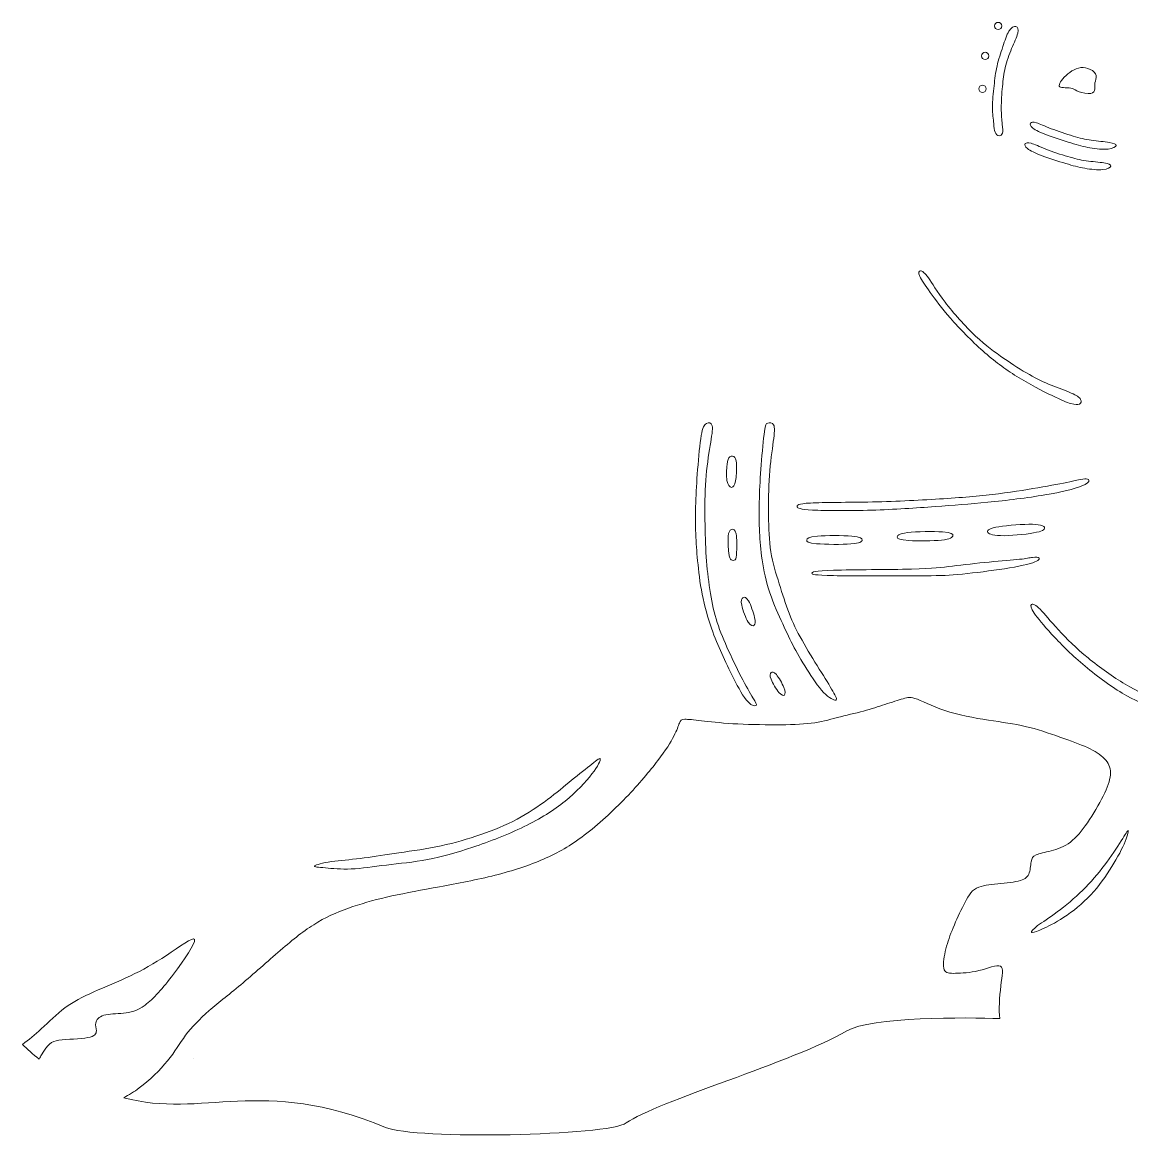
# Model space of a CAD drawing. Header units: millimetres. Extents: x -6423 to -1759, y 6 to 2012.
# Drawn here: x -5988.6 to -5859.9, y 494.1 to 623.7 of the extents above; entities that cross this region are included whole.
import ezdxf

# ---------------------------------------------------------------- set-up
doc = ezdxf.new("R2010")
doc.units = ezdxf.units.MM
doc.header["$MEASUREMENT"] = 0
doc.layers.add('layer 1', color=7, linetype='Continuous')

msp = doc.modelspace()

# ---------------------------------------------------------------- linework, layer by layer
at = {"layer": 'layer 1', "color": 177, "lineweight": 9}
for points, knots in [([(-5875.3989, 623.7052), (-5875.1663, 623.7052), (-5874.9778, 623.5167), (-5874.9778, 623.2841), (-5874.9778, 623.2841), (-5874.9778, 623.0516), (-5875.1663, 622.8625), (-5875.3989, 622.8625), (-5875.3989, 622.8625), (-5875.6315, 622.8625), (-5875.8205, 623.0516), (-5875.8205, 623.2841), (-5875.8205, 623.2841), (-5875.8205, 623.5167), (-5875.6315, 623.7052), (-5875.3989, 623.7052)], [0, 0, 0, 0, 0.2, 0.2, 0.2, 0.2, 0.4, 0.4, 0.4, 0.4, 0.6, 0.6, 0.6, 0.6, 1, 1, 1, 1]), ([(-5873.3404, 623.2351), (-5873.1276, 623.1852), (-5873.028, 622.8952), (-5873.1324, 622.4375), (-5873.1324, 622.4375), (-5873.2363, 621.9803), (-5873.5445, 621.3548), (-5873.8345, 620.6572), (-5873.8345, 620.6572), (-5874.1243, 619.9595), (-5874.3961, 619.1893), (-5874.5731, 618.4597), (-5874.5731, 618.4597), (-5874.7495, 617.7304), (-5874.8312, 617.0417), (-5874.9037, 616.2443), (-5874.9037, 616.2443), (-5874.976, 615.447), (-5875.0395, 614.5407), (-5875.0395, 613.7706), (-5875.0395, 613.7706), (-5875.0395, 613.0004), (-5874.976, 612.3662), (-5874.9261, 611.8858), (-5874.9261, 611.8858), (-5874.8766, 611.4057), (-5874.8404, 611.0795), (-5874.8992, 610.862), (-5874.8992, 610.862), (-5874.958, 610.6445), (-5875.1118, 610.5358), (-5875.2887, 610.554), (-5875.2887, 610.554), (-5875.4653, 610.5722), (-5875.6644, 610.7172), (-5875.7646, 610.9524), (-5875.7646, 610.9524), (-5875.864, 611.1882), (-5875.864, 611.5143), (-5875.9141, 611.9855), (-5875.9141, 611.9855), (-5875.9637, 612.4567), (-5876.0633, 613.0729), (-5876.0633, 613.8386), (-5876.0633, 613.8386), (-5876.0633, 614.6043), (-5875.9637, 615.5192), (-5875.8732, 616.3395), (-5875.8732, 616.3395), (-5875.7825, 617.1595), (-5875.7011, 617.8846), (-5875.5289, 618.6364), (-5875.5289, 618.6364), (-5875.3567, 619.3884), (-5875.0938, 620.168), (-5874.8584, 620.8837), (-5874.8584, 620.8837), (-5874.6226, 621.5995), (-5874.4141, 622.2518), (-5874.147, 622.6732), (-5874.147, 622.6732), (-5873.8796, 623.0945), (-5873.5534, 623.2849), (-5873.3404, 623.2351)], [0, 0, 0, 0, 0.05882353, 0.05882353, 0.05882353, 0.05882353, 0.11764706, 0.11764706, 0.11764706, 0.11764706, 0.17647059, 0.17647059, 0.17647059, 0.17647059, 0.23529412, 0.23529412, 0.23529412, 0.23529412, 0.29411765, 0.29411765, 0.29411765, 0.29411765, 0.35294118, 0.35294118, 0.35294118, 0.35294118, 0.41176471, 0.41176471, 0.41176471, 0.41176471, 0.47058824, 0.47058824, 0.47058824, 0.47058824, 0.52941176, 0.52941176, 0.52941176, 0.52941176, 0.58823529, 0.58823529, 0.58823529, 0.58823529, 0.64705882, 0.64705882, 0.64705882, 0.64705882, 0.70588235, 0.70588235, 0.70588235, 0.70588235, 0.76470588, 0.76470588, 0.76470588, 0.76470588, 0.82352941, 0.82352941, 0.82352941, 0.82352941, 0.88235294, 0.88235294, 0.88235294, 0.88235294, 1, 1, 1, 1]), ([(-5876.9013, 620.2311), (-5876.6687, 620.2311), (-5876.4802, 620.0425), (-5876.4802, 619.81), (-5876.4802, 619.81), (-5876.4802, 619.5769), (-5876.6687, 619.3884), (-5876.9013, 619.3884), (-5876.9013, 619.3884), (-5877.1344, 619.3884), (-5877.3229, 619.5769), (-5877.3229, 619.81), (-5877.3229, 619.81), (-5877.3229, 620.0425), (-5877.1344, 620.2311), (-5876.9013, 620.2311)], [0, 0, 0, 0, 0.2, 0.2, 0.2, 0.2, 0.4, 0.4, 0.4, 0.4, 0.6, 0.6, 0.6, 0.6, 1, 1, 1, 1]), ([(-5868.2389, 616.6338), (-5868.1395, 616.8289), (-5867.967, 617.0823), (-5867.7226, 617.3407), (-5867.7226, 617.3407), (-5867.4779, 617.5991), (-5867.1604, 617.862), (-5866.839, 618.0658), (-5866.839, 618.0658), (-5866.5176, 618.2696), (-5866.1915, 618.4146), (-5865.8244, 618.4507), (-5865.8244, 618.4507), (-5865.4574, 618.4869), (-5865.0495, 618.4146), (-5864.7099, 618.2469), (-5864.7099, 618.2469), (-5864.37, 618.0792), (-5864.0979, 617.8161), (-5864.0349, 617.5353), (-5864.0349, 617.5353), (-5863.9713, 617.2547), (-5864.1163, 616.9557), (-5864.1659, 616.6928), (-5864.1659, 616.6928), (-5864.216, 616.43), (-5864.1707, 616.2035), (-5864.1933, 615.9722), (-5864.1933, 615.9722), (-5864.216, 615.7415), (-5864.3065, 615.5058), (-5864.6598, 615.447), (-5864.6598, 615.447), (-5865.0134, 615.3882), (-5865.6296, 615.5058), (-5866.0103, 615.6463), (-5866.0103, 615.6463), (-5866.3905, 615.7869), (-5866.5355, 615.9501), (-5866.7713, 616.0316), (-5866.7713, 616.0316), (-5867.0067, 616.113), (-5867.3329, 616.113), (-5867.6182, 616.122), (-5867.6182, 616.122), (-5867.904, 616.1312), (-5868.1487, 616.1491), (-5868.2571, 616.2261), (-5868.2571, 616.2261), (-5868.366, 616.3031), (-5868.3385, 616.4389), (-5868.2389, 616.6338)], [0, 0, 0, 0, 0.07142857, 0.07142857, 0.07142857, 0.07142857, 0.14285714, 0.14285714, 0.14285714, 0.14285714, 0.21428571, 0.21428571, 0.21428571, 0.21428571, 0.28571429, 0.28571429, 0.28571429, 0.28571429, 0.35714286, 0.35714286, 0.35714286, 0.35714286, 0.42857143, 0.42857143, 0.42857143, 0.42857143, 0.5, 0.5, 0.5, 0.5, 0.57142857, 0.57142857, 0.57142857, 0.57142857, 0.64285714, 0.64285714, 0.64285714, 0.64285714, 0.71428571, 0.71428571, 0.71428571, 0.71428571, 0.78571429, 0.78571429, 0.78571429, 0.78571429, 0.85714286, 0.85714286, 0.85714286, 0.85714286, 1, 1, 1, 1]), ([(-5877.2206, 616.4157), (-5876.9875, 616.4157), (-5876.799, 616.2269), (-5876.799, 615.9944), (-5876.799, 615.9944), (-5876.799, 615.7618), (-5876.9875, 615.5733), (-5877.2206, 615.5733), (-5877.2206, 615.5733), (-5877.4532, 615.5733), (-5877.6417, 615.7618), (-5877.6417, 615.9944), (-5877.6417, 615.9944), (-5877.6417, 616.2269), (-5877.4532, 616.4157), (-5877.2206, 616.4157)], [0, 0, 0, 0, 0.2, 0.2, 0.2, 0.2, 0.4, 0.4, 0.4, 0.4, 0.6, 0.6, 0.6, 0.6, 1, 1, 1, 1]), ([(-5871.6392, 612.0082), (-5871.5509, 612.1305), (-5871.3381, 612.1714), (-5870.9528, 612.0556), (-5870.9528, 612.0556), (-5870.5679, 611.9401), (-5870.0105, 611.6683), (-5869.2427, 611.3693), (-5869.2427, 611.3693), (-5868.4749, 611.0703), (-5867.4958, 610.7441), (-5866.7032, 610.5087), (-5866.7032, 610.5087), (-5865.9101, 610.2729), (-5865.3034, 610.1279), (-5864.5896, 610.0261), (-5864.5896, 610.0261), (-5863.8761, 609.9241), (-5863.0561, 609.8653), (-5862.5101, 609.7743), (-5862.5101, 609.7743), (-5861.9643, 609.6842), (-5861.6921, 609.5618), (-5861.7217, 609.4055), (-5861.7217, 609.4055), (-5861.7512, 609.2491), (-5862.0819, 609.0587), (-5862.6506, 609.002), (-5862.6506, 609.002), (-5863.2191, 608.9456), (-5864.0254, 609.0226), (-5864.7457, 609.1494), (-5864.7457, 609.1494), (-5865.4664, 609.2763), (-5866.1005, 609.4529), (-5866.9479, 609.7089), (-5866.9479, 609.7089), (-5867.7951, 609.9647), (-5868.8551, 610.3001), (-5869.6751, 610.6083), (-5869.6751, 610.6083), (-5870.4951, 610.9163), (-5871.0752, 611.1971), (-5871.3832, 611.4397), (-5871.3832, 611.4397), (-5871.6911, 611.682), (-5871.7273, 611.8858), (-5871.6392, 612.0082)], [0, 0, 0, 0, 0.07692308, 0.07692308, 0.07692308, 0.07692308, 0.15384615, 0.15384615, 0.15384615, 0.15384615, 0.23076923, 0.23076923, 0.23076923, 0.23076923, 0.30769231, 0.30769231, 0.30769231, 0.30769231, 0.38461538, 0.38461538, 0.38461538, 0.38461538, 0.46153846, 0.46153846, 0.46153846, 0.46153846, 0.53846154, 0.53846154, 0.53846154, 0.53846154, 0.61538462, 0.61538462, 0.61538462, 0.61538462, 0.69230769, 0.69230769, 0.69230769, 0.69230769, 0.76923077, 0.76923077, 0.76923077, 0.76923077, 0.84615385, 0.84615385, 0.84615385, 0.84615385, 1, 1, 1, 1]), ([(-5872.2506, 609.6298), (-5872.1623, 609.7522), (-5871.9493, 609.7928), (-5871.5643, 609.677), (-5871.5643, 609.677), (-5871.1793, 609.5618), (-5870.6219, 609.29), (-5869.8541, 608.9907), (-5869.8541, 608.9907), (-5869.0863, 608.6917), (-5868.1076, 608.3655), (-5867.3147, 608.1298), (-5867.3147, 608.1298), (-5866.5218, 607.8946), (-5865.9146, 607.7496), (-5865.2011, 607.6473), (-5865.2011, 607.6473), (-5864.4876, 607.5458), (-5863.6676, 607.4867), (-5863.1218, 607.396), (-5863.1218, 607.396), (-5862.5757, 607.3053), (-5862.3039, 607.183), (-5862.3331, 607.0266), (-5862.3331, 607.0266), (-5862.3629, 606.8708), (-5862.6933, 606.6804), (-5863.2621, 606.6237), (-5863.2621, 606.6237), (-5863.8308, 606.5668), (-5864.6368, 606.644), (-5865.3575, 606.7711), (-5865.3575, 606.7711), (-5866.0775, 606.8977), (-5866.7122, 607.0746), (-5867.5594, 607.3304), (-5867.5594, 607.3304), (-5868.4063, 607.5864), (-5869.4665, 607.9215), (-5870.2865, 608.2295), (-5870.2865, 608.2295), (-5871.1066, 608.538), (-5871.6866, 608.8188), (-5871.9946, 609.0611), (-5871.9946, 609.0611), (-5872.3029, 609.3034), (-5872.3392, 609.5075), (-5872.2506, 609.6298)], [0, 0, 0, 0, 0.07692308, 0.07692308, 0.07692308, 0.07692308, 0.15384615, 0.15384615, 0.15384615, 0.15384615, 0.23076923, 0.23076923, 0.23076923, 0.23076923, 0.30769231, 0.30769231, 0.30769231, 0.30769231, 0.38461538, 0.38461538, 0.38461538, 0.38461538, 0.46153846, 0.46153846, 0.46153846, 0.46153846, 0.53846154, 0.53846154, 0.53846154, 0.53846154, 0.61538462, 0.61538462, 0.61538462, 0.61538462, 0.69230769, 0.69230769, 0.69230769, 0.69230769, 0.76923077, 0.76923077, 0.76923077, 0.76923077, 0.84615385, 0.84615385, 0.84615385, 0.84615385, 1, 1, 1, 1]), ([(-5884.422, 594.8903), (-5884.2317, 594.8903), (-5883.9234, 594.6551), (-5883.4979, 594.0568), (-5883.4979, 594.0568), (-5883.072, 593.4588), (-5882.5286, 592.4985), (-5881.5678, 591.2482), (-5881.5678, 591.2482), (-5880.6072, 589.9976), (-5879.2303, 588.4572), (-5878.0248, 587.3152), (-5878.0248, 587.3152), (-5876.8198, 586.1738), (-5875.7868, 585.4308), (-5874.7537, 584.7241), (-5874.7537, 584.7241), (-5873.7209, 584.0172), (-5872.6878, 583.3464), (-5871.7818, 582.8304), (-5871.7818, 582.8304), (-5870.8756, 582.3139), (-5870.0967, 581.9516), (-5869.2627, 581.6162), (-5869.2627, 581.6162), (-5868.429, 581.2808), (-5867.5412, 580.9726), (-5866.9253, 580.7008), (-5866.9253, 580.7008), (-5866.309, 580.4289), (-5865.9644, 580.1935), (-5865.8286, 579.967), (-5865.8286, 579.967), (-5865.6926, 579.7405), (-5865.7654, 579.5227), (-5865.9644, 579.4233), (-5865.9644, 579.4233), (-5866.1638, 579.3236), (-5866.4899, 579.3415), (-5866.9614, 579.4773), (-5866.9614, 579.4773), (-5867.4326, 579.6136), (-5868.0485, 579.867), (-5869.1451, 580.402), (-5869.1451, 580.402), (-5870.2412, 580.9365), (-5871.8182, 581.752), (-5873.2228, 582.6219), (-5873.2228, 582.6219), (-5874.6269, 583.4915), (-5875.8593, 584.4156), (-5877.1734, 585.5845), (-5877.1734, 585.5845), (-5878.487, 586.7536), (-5879.8824, 588.1672), (-5880.9336, 589.3722), (-5880.9336, 589.3722), (-5881.9846, 590.5774), (-5882.6915, 591.5743), (-5883.2714, 592.3804), (-5883.2714, 592.3804), (-5883.8512, 593.187), (-5884.3042, 593.8032), (-5884.4945, 594.2293), (-5884.4945, 594.2293), (-5884.6846, 594.6551), (-5884.6124, 594.8903), (-5884.422, 594.8903)], [0, 0, 0, 0, 0.05555556, 0.05555556, 0.05555556, 0.05555556, 0.11111111, 0.11111111, 0.11111111, 0.11111111, 0.16666667, 0.16666667, 0.16666667, 0.16666667, 0.22222222, 0.22222222, 0.22222222, 0.22222222, 0.27777778, 0.27777778, 0.27777778, 0.27777778, 0.33333333, 0.33333333, 0.33333333, 0.33333333, 0.38888889, 0.38888889, 0.38888889, 0.38888889, 0.44444444, 0.44444444, 0.44444444, 0.44444444, 0.5, 0.5, 0.5, 0.5, 0.55555556, 0.55555556, 0.55555556, 0.55555556, 0.61111111, 0.61111111, 0.61111111, 0.61111111, 0.66666667, 0.66666667, 0.66666667, 0.66666667, 0.72222222, 0.72222222, 0.72222222, 0.72222222, 0.77777778, 0.77777778, 0.77777778, 0.77777778, 0.83333333, 0.83333333, 0.83333333, 0.83333333, 0.88888889, 0.88888889, 0.88888889, 0.88888889, 1, 1, 1, 1]), ([(-5909.8567, 575.7722), (-5909.6935, 576.7143), (-5909.5123, 577.0043), (-5909.2587, 577.1494), (-5909.2587, 577.1494), (-5909.0047, 577.2944), (-5908.6786, 577.2944), (-5908.5881, 576.896), (-5908.5881, 576.896), (-5908.4974, 576.497), (-5908.6425, 575.6997), (-5908.8236, 574.5941), (-5908.8236, 574.5941), (-5909.0047, 573.4888), (-5909.2223, 572.0752), (-5909.3312, 570.571), (-5909.3312, 570.571), (-5909.4398, 569.067), (-5909.4398, 567.4723), (-5909.4216, 565.9681), (-5909.4216, 565.9681), (-5909.4034, 564.4638), (-5909.3673, 563.0505), (-5909.2766, 561.7095), (-5909.2766, 561.7095), (-5909.1861, 560.3682), (-5909.0411, 559.0999), (-5908.86, 557.9036), (-5908.86, 557.9036), (-5908.6786, 556.7076), (-5908.4613, 555.5838), (-5908.1351, 554.4965), (-5908.1351, 554.4965), (-5907.809, 553.4093), (-5907.3739, 552.3581), (-5906.8664, 551.2166), (-5906.8664, 551.2166), (-5906.359, 550.0747), (-5905.779, 548.8425), (-5905.2355, 547.7913), (-5905.2355, 547.7913), (-5904.6918, 546.7403), (-5904.1845, 545.8707), (-5903.8584, 545.3267), (-5903.8584, 545.3267), (-5903.5317, 544.783), (-5903.3872, 544.5658), (-5903.4956, 544.4569), (-5903.4956, 544.4569), (-5903.6045, 544.348), (-5903.9667, 544.348), (-5904.4561, 544.8919), (-5904.4561, 544.8919), (-5904.9455, 545.4354), (-5905.5617, 546.523), (-5906.0872, 547.5561), (-5906.0872, 547.5561), (-5906.613, 548.5886), (-5907.0478, 549.5674), (-5907.4644, 550.4915), (-5907.4644, 550.4915), (-5907.8812, 551.416), (-5908.2802, 552.2858), (-5908.6786, 553.4273), (-5908.6786, 553.4273), (-5909.0775, 554.5692), (-5909.4759, 555.9828), (-5909.748, 557.3599), (-5909.748, 557.3599), (-5910.0196, 558.7371), (-5910.1646, 560.0784), (-5910.2735, 561.2198), (-5910.2735, 561.2198), (-5910.3819, 562.3618), (-5910.4547, 563.3039), (-5910.4908, 564.3916), (-5910.4908, 564.3916), (-5910.5269, 565.4789), (-5910.5269, 566.7111), (-5910.4908, 567.943), (-5910.4908, 567.943), (-5910.4547, 569.1756), (-5910.3819, 570.408), (-5910.2735, 571.8213), (-5910.2735, 571.8213), (-5910.1646, 573.2351), (-5910.0196, 574.8298), (-5909.8567, 575.7722)], [0, 0, 0, 0, 0.04347826, 0.04347826, 0.04347826, 0.04347826, 0.08695652, 0.08695652, 0.08695652, 0.08695652, 0.13043478, 0.13043478, 0.13043478, 0.13043478, 0.17391304, 0.17391304, 0.17391304, 0.17391304, 0.2173913, 0.2173913, 0.2173913, 0.2173913, 0.26086957, 0.26086957, 0.26086957, 0.26086957, 0.30434783, 0.30434783, 0.30434783, 0.30434783, 0.34782609, 0.34782609, 0.34782609, 0.34782609, 0.39130435, 0.39130435, 0.39130435, 0.39130435, 0.43478261, 0.43478261, 0.43478261, 0.43478261, 0.47826087, 0.47826087, 0.47826087, 0.47826087, 0.52173913, 0.52173913, 0.52173913, 0.52173913, 0.56521739, 0.56521739, 0.56521739, 0.56521739, 0.60869565, 0.60869565, 0.60869565, 0.60869565, 0.65217391, 0.65217391, 0.65217391, 0.65217391, 0.69565217, 0.69565217, 0.69565217, 0.69565217, 0.73913043, 0.73913043, 0.73913043, 0.73913043, 0.7826087, 0.7826087, 0.7826087, 0.7826087, 0.82608696, 0.82608696, 0.82608696, 0.82608696, 0.86956522, 0.86956522, 0.86956522, 0.86956522, 0.91304348, 0.91304348, 0.91304348, 0.91304348, 1, 1, 1, 1]), ([(-5902.5303, 576.2273), (-5902.4222, 577.0681), (-5902.351, 577.1546), (-5902.1456, 577.2163), (-5902.1456, 577.2163), (-5901.9404, 577.2778), (-5901.6008, 577.3142), (-5901.4555, 577.017), (-5901.4555, 577.017), (-5901.3097, 576.7204), (-5901.358, 576.0897), (-5901.4906, 575.0674), (-5901.4906, 575.0674), (-5901.6235, 574.0451), (-5901.8408, 572.6319), (-5901.9497, 571.1276), (-5901.9497, 571.1276), (-5902.058, 569.6234), (-5902.058, 568.0289), (-5902.0404, 566.5247), (-5902.0404, 566.5247), (-5902.0219, 565.0204), (-5901.9858, 563.6071), (-5901.7751, 562.2911), (-5901.7751, 562.2911), (-5901.5647, 560.9752), (-5901.1803, 559.7565), (-5900.8066, 558.5673), (-5900.8066, 558.5673), (-5900.433, 557.3781), (-5900.0707, 556.2185), (-5899.6539, 555.1493), (-5899.6539, 555.1493), (-5899.237, 554.0801), (-5898.7658, 553.1011), (-5898.1586, 552.014), (-5898.1586, 552.014), (-5897.5516, 550.9266), (-5896.8086, 549.7306), (-5896.1562, 548.6793), (-5896.1562, 548.6793), (-5895.5037, 547.6283), (-5894.9418, 546.7221), (-5894.5795, 546.0972), (-5894.5795, 546.0972), (-5894.2172, 545.4717), (-5894.054, 545.1271), (-5894.2533, 545.0823), (-5894.2533, 545.0823), (-5894.4529, 545.037), (-5895.0143, 545.2906), (-5895.6487, 545.9522), (-5895.6487, 545.9522), (-5896.2831, 546.6134), (-5896.9897, 547.6829), (-5897.6151, 548.6793), (-5897.6151, 548.6793), (-5898.24, 549.6763), (-5898.7837, 550.6002), (-5899.2457, 551.4882), (-5899.2457, 551.4882), (-5899.7082, 552.3763), (-5900.0889, 553.2282), (-5900.572, 554.3037), (-5900.572, 554.3037), (-5901.0555, 555.3792), (-5901.6419, 556.6786), (-5902.0517, 557.9946), (-5902.0517, 557.9946), (-5902.4614, 559.3109), (-5902.6948, 560.6435), (-5902.8477, 561.7809), (-5902.8477, 561.7809), (-5903.0007, 562.9182), (-5903.0732, 563.8608), (-5903.1093, 564.9482), (-5903.1093, 564.9482), (-5903.1457, 566.0356), (-5903.1457, 567.2677), (-5903.1093, 568.5001), (-5903.1093, 568.5001), (-5903.0732, 569.7322), (-5903.0007, 570.9647), (-5902.892, 572.3779), (-5902.892, 572.3779), (-5902.7831, 573.7918), (-5902.6384, 575.3864), (-5902.5303, 576.2273)], [0, 0, 0, 0, 0.04347826, 0.04347826, 0.04347826, 0.04347826, 0.08695652, 0.08695652, 0.08695652, 0.08695652, 0.13043478, 0.13043478, 0.13043478, 0.13043478, 0.17391304, 0.17391304, 0.17391304, 0.17391304, 0.2173913, 0.2173913, 0.2173913, 0.2173913, 0.26086957, 0.26086957, 0.26086957, 0.26086957, 0.30434783, 0.30434783, 0.30434783, 0.30434783, 0.34782609, 0.34782609, 0.34782609, 0.34782609, 0.39130435, 0.39130435, 0.39130435, 0.39130435, 0.43478261, 0.43478261, 0.43478261, 0.43478261, 0.47826087, 0.47826087, 0.47826087, 0.47826087, 0.52173913, 0.52173913, 0.52173913, 0.52173913, 0.56521739, 0.56521739, 0.56521739, 0.56521739, 0.60869565, 0.60869565, 0.60869565, 0.60869565, 0.65217391, 0.65217391, 0.65217391, 0.65217391, 0.69565217, 0.69565217, 0.69565217, 0.69565217, 0.73913043, 0.73913043, 0.73913043, 0.73913043, 0.7826087, 0.7826087, 0.7826087, 0.7826087, 0.82608696, 0.82608696, 0.82608696, 0.82608696, 0.86956522, 0.86956522, 0.86956522, 0.86956522, 0.91304348, 0.91304348, 0.91304348, 0.91304348, 1, 1, 1, 1]), ([(-5906.8571, 572.4014), (-5906.7941, 572.9272), (-5906.7031, 573.1806), (-5906.5312, 573.2984), (-5906.5312, 573.2984), (-5906.359, 573.416), (-5906.1051, 573.3984), (-5905.9601, 573.2259), (-5905.9601, 573.2259), (-5905.8151, 573.0537), (-5905.779, 572.7276), (-5905.7655, 572.211), (-5905.7655, 572.211), (-5905.7518, 571.6945), (-5905.761, 570.9879), (-5905.8604, 570.5035), (-5905.8604, 570.5035), (-5905.9601, 570.0183), (-5906.1505, 569.7557), (-5906.3543, 569.7557), (-5906.3543, 569.7557), (-5906.5581, 569.7557), (-5906.7757, 570.0183), (-5906.8664, 570.5488), (-5906.8664, 570.5488), (-5906.9571, 571.0783), (-5906.9207, 571.8759), (-5906.8571, 572.4014)], [0, 0, 0, 0, 0.125, 0.125, 0.125, 0.125, 0.25, 0.25, 0.25, 0.25, 0.375, 0.375, 0.375, 0.375, 0.5, 0.5, 0.5, 0.5, 0.625, 0.625, 0.625, 0.625, 0.75, 0.75, 0.75, 0.75, 1, 1, 1, 1]), ([(-5898.7297, 567.5132), (-5898.793, 567.6761), (-5898.6661, 567.8573), (-5897.1803, 567.9387), (-5897.1803, 567.9387), (-5895.6943, 568.0205), (-5892.849, 568.0023), (-5889.9768, 568.0658), (-5889.9768, 568.0658), (-5887.1041, 568.1296), (-5884.2048, 568.2741), (-5881.7402, 568.4374), (-5881.7402, 568.4374), (-5879.2751, 568.6003), (-5877.2457, 568.7814), (-5875.352, 569.0172), (-5875.352, 569.0172), (-5873.458, 569.2529), (-5871.7004, 569.5429), (-5870.2233, 569.8058), (-5870.2233, 569.8058), (-5868.7462, 570.0684), (-5867.5502, 570.3042), (-5866.771, 570.4671), (-5866.771, 570.4671), (-5865.9919, 570.6303), (-5865.629, 570.7208), (-5865.3575, 570.7392), (-5865.3575, 570.7392), (-5865.0856, 570.7569), (-5864.9045, 570.7026), (-5864.8773, 570.5575), (-5864.8773, 570.5575), (-5864.8501, 570.4125), (-5864.9772, 570.1773), (-5865.7654, 569.8781), (-5865.7654, 569.8781), (-5866.5537, 569.5791), (-5868.0031, 569.2168), (-5869.9786, 568.8814), (-5869.9786, 568.8814), (-5871.954, 568.546), (-5874.4549, 568.238), (-5876.6023, 568.0205), (-5876.6023, 568.0205), (-5878.7499, 567.803), (-5880.5439, 567.6761), (-5882.7184, 567.5224), (-5882.7184, 567.5224), (-5884.8935, 567.3682), (-5887.4485, 567.187), (-5890.0852, 567.1053), (-5890.0852, 567.1053), (-5892.7222, 567.0238), (-5895.4404, 567.042), (-5896.9267, 567.1235), (-5896.9267, 567.1235), (-5898.4122, 567.2049), (-5898.6661, 567.35), (-5898.7297, 567.5132)], [0, 0, 0, 0, 0.0625, 0.0625, 0.0625, 0.0625, 0.125, 0.125, 0.125, 0.125, 0.1875, 0.1875, 0.1875, 0.1875, 0.25, 0.25, 0.25, 0.25, 0.3125, 0.3125, 0.3125, 0.3125, 0.375, 0.375, 0.375, 0.375, 0.4375, 0.4375, 0.4375, 0.4375, 0.5, 0.5, 0.5, 0.5, 0.5625, 0.5625, 0.5625, 0.5625, 0.625, 0.625, 0.625, 0.625, 0.6875, 0.6875, 0.6875, 0.6875, 0.75, 0.75, 0.75, 0.75, 0.8125, 0.8125, 0.8125, 0.8125, 0.875, 0.875, 0.875, 0.875, 1, 1, 1, 1]), ([(-5876.6202, 564.6043), (-5876.6656, 564.8126), (-5876.3758, 565.0122), (-5875.3248, 565.1847), (-5875.3248, 565.1847), (-5874.2738, 565.3566), (-5872.4616, 565.5016), (-5871.4011, 565.4747), (-5871.4011, 565.4747), (-5870.3411, 565.4473), (-5870.0332, 565.2477), (-5870.015, 565.0486), (-5870.015, 565.0486), (-5869.9968, 564.8493), (-5870.2686, 564.6497), (-5871.2835, 564.4688), (-5871.2835, 564.4688), (-5872.2984, 564.2874), (-5874.056, 564.1242), (-5875.1252, 564.1514), (-5875.1252, 564.1514), (-5876.1947, 564.1785), (-5876.5754, 564.3958), (-5876.6202, 564.6043)], [0, 0, 0, 0, 0.14285714, 0.14285714, 0.14285714, 0.14285714, 0.28571429, 0.28571429, 0.28571429, 0.28571429, 0.42857143, 0.42857143, 0.42857143, 0.42857143, 0.57142857, 0.57142857, 0.57142857, 0.57142857, 0.71428571, 0.71428571, 0.71428571, 0.71428571, 1, 1, 1, 1]), ([(-5906.3498, 564.872), (-5906.1597, 564.935), (-5905.924, 564.8627), (-5905.8151, 564.3462), (-5905.8151, 564.3462), (-5905.7067, 563.8297), (-5905.7249, 562.8691), (-5905.7518, 562.2801), (-5905.7518, 562.2801), (-5905.779, 561.6913), (-5905.8151, 561.4738), (-5905.933, 561.3651), (-5905.933, 561.3651), (-5906.0508, 561.2562), (-5906.2502, 561.2562), (-5906.3862, 561.3467), (-5906.3862, 561.3467), (-5906.522, 561.4374), (-5906.5945, 561.6185), (-5906.6578, 562.144), (-5906.6578, 562.144), (-5906.7213, 562.6698), (-5906.7757, 563.5396), (-5906.7306, 564.0744), (-5906.7306, 564.0744), (-5906.6852, 564.6088), (-5906.5402, 564.8082), (-5906.3498, 564.872)], [0, 0, 0, 0, 0.125, 0.125, 0.125, 0.125, 0.25, 0.25, 0.25, 0.25, 0.375, 0.375, 0.375, 0.375, 0.5, 0.5, 0.5, 0.5, 0.625, 0.625, 0.625, 0.625, 0.75, 0.75, 0.75, 0.75, 1, 1, 1, 1]), ([(-5897.6151, 563.6441), (-5897.5969, 563.8162), (-5897.4158, 563.9974), (-5896.3738, 564.0881), (-5896.3738, 564.0881), (-5895.3317, 564.1785), (-5893.4291, 564.1785), (-5892.3868, 564.0881), (-5892.3868, 564.0881), (-5891.3447, 563.9974), (-5891.1636, 563.8162), (-5891.1818, 563.6351), (-5891.1818, 563.6351), (-5891.1997, 563.4539), (-5891.4173, 563.2725), (-5892.4775, 563.1908), (-5892.4775, 563.1908), (-5893.5374, 563.1093), (-5895.4404, 563.1275), (-5896.4642, 563.2182), (-5896.4642, 563.2182), (-5897.4881, 563.3087), (-5897.6331, 563.4721), (-5897.6151, 563.6441)], [0, 0, 0, 0, 0.14285714, 0.14285714, 0.14285714, 0.14285714, 0.28571429, 0.28571429, 0.28571429, 0.28571429, 0.42857143, 0.42857143, 0.42857143, 0.42857143, 0.57142857, 0.57142857, 0.57142857, 0.57142857, 0.71428571, 0.71428571, 0.71428571, 0.71428571, 1, 1, 1, 1]), ([(-5887.1133, 563.9612), (-5887.1584, 564.1424), (-5886.9773, 564.3781), (-5885.9173, 564.5049), (-5885.9173, 564.5049), (-5884.8571, 564.6315), (-5882.9178, 564.6497), (-5881.8578, 564.5775), (-5881.8578, 564.5775), (-5880.7979, 564.5049), (-5880.6164, 564.3417), (-5880.6526, 564.1514), (-5880.6526, 564.1514), (-5880.689, 563.9612), (-5880.9423, 563.744), (-5881.9575, 563.6351), (-5881.9575, 563.6351), (-5882.9724, 563.5262), (-5884.7485, 563.5262), (-5885.7723, 563.5897), (-5885.7723, 563.5897), (-5886.7961, 563.6533), (-5887.068, 563.7801), (-5887.1133, 563.9612)], [0, 0, 0, 0, 0.14285714, 0.14285714, 0.14285714, 0.14285714, 0.28571429, 0.28571429, 0.28571429, 0.28571429, 0.42857143, 0.42857143, 0.42857143, 0.42857143, 0.57142857, 0.57142857, 0.57142857, 0.57142857, 0.71428571, 0.71428571, 0.71428571, 0.71428571, 1, 1, 1, 1]), ([(-5897.0169, 559.7934), (-5897.0169, 559.9199), (-5896.745, 560.065), (-5894.4977, 560.1375), (-5894.4977, 560.1375), (-5892.251, 560.2097), (-5888.0283, 560.2097), (-5885.4551, 560.2733), (-5885.4551, 560.2733), (-5882.8817, 560.3368), (-5881.9575, 560.4636), (-5880.7071, 560.6176), (-5880.7071, 560.6176), (-5879.4568, 560.7716), (-5877.8798, 560.953), (-5876.4483, 561.0891), (-5876.4483, 561.0891), (-5875.0166, 561.2249), (-5873.7301, 561.3156), (-5872.9146, 561.406), (-5872.9146, 561.406), (-5872.0988, 561.4964), (-5871.7547, 561.5871), (-5871.4103, 561.6325), (-5871.4103, 561.6325), (-5871.066, 561.6778), (-5870.7216, 561.6778), (-5870.6494, 561.551), (-5870.6494, 561.551), (-5870.5766, 561.4239), (-5870.7762, 561.1703), (-5871.6911, 560.9074), (-5871.6911, 560.9074), (-5872.6061, 560.6448), (-5874.2374, 560.3729), (-5875.9046, 560.1375), (-5875.9046, 560.1375), (-5877.5718, 559.9017), (-5879.2751, 559.7024), (-5880.6072, 559.603), (-5880.6072, 559.603), (-5881.9393, 559.5033), (-5882.8998, 559.5033), (-5885.4823, 559.4941), (-5885.4823, 559.4941), (-5888.0647, 559.4849), (-5892.2689, 559.4667), (-5894.507, 559.512), (-5894.507, 559.512), (-5896.745, 559.5577), (-5897.0169, 559.6663), (-5897.0169, 559.7934)], [0, 0, 0, 0, 0.07142857, 0.07142857, 0.07142857, 0.07142857, 0.14285714, 0.14285714, 0.14285714, 0.14285714, 0.21428571, 0.21428571, 0.21428571, 0.21428571, 0.28571429, 0.28571429, 0.28571429, 0.28571429, 0.35714286, 0.35714286, 0.35714286, 0.35714286, 0.42857143, 0.42857143, 0.42857143, 0.42857143, 0.5, 0.5, 0.5, 0.5, 0.57142857, 0.57142857, 0.57142857, 0.57142857, 0.64285714, 0.64285714, 0.64285714, 0.64285714, 0.71428571, 0.71428571, 0.71428571, 0.71428571, 0.78571429, 0.78571429, 0.78571429, 0.78571429, 0.85714286, 0.85714286, 0.85714286, 0.85714286, 1, 1, 1, 1]), ([(-5905.018, 556.9523), (-5904.8548, 557.0472), (-5904.6191, 557.0248), (-5904.3565, 556.5718), (-5904.3565, 556.5718), (-5904.0936, 556.1183), (-5903.8038, 555.235), (-5903.6746, 554.6734), (-5903.6746, 554.6734), (-5903.5457, 554.1115), (-5903.5773, 553.8716), (-5903.7176, 553.7561), (-5903.7176, 553.7561), (-5903.8579, 553.6403), (-5904.1073, 553.6493), (-5904.3992, 554.1162), (-5904.3992, 554.1162), (-5904.6918, 554.5827), (-5905.0272, 555.5069), (-5905.1493, 556.0756), (-5905.1493, 556.0756), (-5905.2717, 556.6441), (-5905.181, 556.8571), (-5905.018, 556.9523)], [0, 0, 0, 0, 0.14285714, 0.14285714, 0.14285714, 0.14285714, 0.28571429, 0.28571429, 0.28571429, 0.28571429, 0.42857143, 0.42857143, 0.42857143, 0.42857143, 0.57142857, 0.57142857, 0.57142857, 0.57142857, 0.71428571, 0.71428571, 0.71428571, 0.71428571, 1, 1, 1, 1]), ([(-5871.5282, 556.1687), (-5871.3921, 556.2591), (-5871.0478, 556.1141), (-5870.5315, 555.6068), (-5870.5315, 555.6068), (-5870.015, 555.0992), (-5869.3263, 554.2296), (-5868.4021, 553.224), (-5868.4021, 553.224), (-5867.4779, 552.2181), (-5866.318, 551.0764), (-5864.968, 549.9616), (-5864.968, 549.9616), (-5863.6175, 548.8475), (-5862.0774, 547.7599), (-5860.6459, 546.9264), (-5860.6459, 546.9264), (-5859.2139, 546.0927), (-5857.8913, 545.5126), (-5857.0755, 545.0325), (-5857.0755, 545.0325), (-5856.2602, 544.5523), (-5855.952, 544.1718), (-5856.0335, 544.0176), (-5856.0335, 544.0176), (-5856.1152, 543.8633), (-5856.5864, 543.9361), (-5857.447, 544.2262), (-5857.447, 544.2262), (-5858.3076, 544.5159), (-5859.5585, 545.0232), (-5861.0174, 545.8934), (-5861.0174, 545.8934), (-5862.476, 546.763), (-5864.1432, 547.9956), (-5865.5839, 549.2278), (-5865.5839, 549.2278), (-5867.0249, 550.4602), (-5868.2389, 551.6923), (-5869.1905, 552.7254), (-5869.1905, 552.7254), (-5870.1415, 553.7584), (-5870.8305, 554.5919), (-5871.2107, 555.172), (-5871.2107, 555.172), (-5871.5915, 555.7518), (-5871.6642, 556.078), (-5871.5282, 556.1687)], [0, 0, 0, 0, 0.07692308, 0.07692308, 0.07692308, 0.07692308, 0.15384615, 0.15384615, 0.15384615, 0.15384615, 0.23076923, 0.23076923, 0.23076923, 0.23076923, 0.30769231, 0.30769231, 0.30769231, 0.30769231, 0.38461538, 0.38461538, 0.38461538, 0.38461538, 0.46153846, 0.46153846, 0.46153846, 0.46153846, 0.53846154, 0.53846154, 0.53846154, 0.53846154, 0.61538462, 0.61538462, 0.61538462, 0.61538462, 0.69230769, 0.69230769, 0.69230769, 0.69230769, 0.76923077, 0.76923077, 0.76923077, 0.76923077, 0.84615385, 0.84615385, 0.84615385, 0.84615385, 1, 1, 1, 1]), ([(-5901.7561, 548.2625), (-5901.6288, 548.3714), (-5901.4294, 548.3714), (-5901.1397, 548.036), (-5901.1397, 548.036), (-5900.8499, 547.7011), (-5900.4691, 547.0303), (-5900.2788, 546.5502), (-5900.2788, 546.5502), (-5900.0889, 546.0698), (-5900.0889, 545.78), (-5900.1973, 545.6621), (-5900.1973, 545.6621), (-5900.3062, 545.5445), (-5900.5235, 545.5983), (-5900.8406, 545.9704), (-5900.8406, 545.9704), (-5901.1576, 546.3419), (-5901.575, 547.0303), (-5901.7561, 547.4833), (-5901.7561, 547.4833), (-5901.9373, 547.9363), (-5901.8827, 548.1541), (-5901.7561, 548.2625)], [0, 0, 0, 0, 0.14285714, 0.14285714, 0.14285714, 0.14285714, 0.28571429, 0.28571429, 0.28571429, 0.28571429, 0.42857143, 0.42857143, 0.42857143, 0.42857143, 0.57142857, 0.57142857, 0.57142857, 0.57142857, 0.71428571, 0.71428571, 0.71428571, 0.71428571, 1, 1, 1, 1]), ([(-5875.2217, 508.121), (-5878.9416, 508.2678), (-5890.2094, 508.3364), (-5892.9742, 506.7016), (-5892.9742, 506.7016), (-5899.0477, 503.1104), (-5915.1349, 498.4808), (-5918.5542, 496.0152), (-5918.5542, 496.0152), (-5920.6556, 494.5002), (-5943.1163, 494.0762), (-5946.4784, 495.4863), (-5946.4784, 495.4863), (-5960.9081, 501.5376), (-5967.737, 496.4371), (-5976.8711, 498.9475), (-5976.8711, 498.9475), (-5976.2618, 499.266), (-5975.6748, 499.6326), (-5975.0789, 500.0747), (-5975.0789, 500.0747), (-5973.8829, 500.9625), (-5972.65, 502.1591), (-5971.7804, 503.2277), (-5971.7804, 503.2277), (-5970.9105, 504.2974), (-5970.4032, 505.2395), (-5969.6963, 506.1819), (-5969.6963, 506.1819), (-5968.9894, 507.1243), (-5968.0832, 508.0664), (-5966.9599, 509.0454), (-5966.9599, 509.0454), (-5965.8362, 510.0236), (-5964.4954, 511.0388), (-5963.0093, 512.2891), (-5963.0093, 512.2891), (-5961.523, 513.5394), (-5959.8925, 515.0255), (-5958.4243, 516.2758), (-5958.4243, 516.2758), (-5956.9562, 517.5262), (-5955.6513, 518.5413), (-5954.3287, 519.3204), (-5954.3287, 519.3204), (-5953.0056, 520.0996), (-5951.6646, 520.6433), (-5950.2692, 521.1145), (-5950.2692, 521.1145), (-5948.8739, 521.5857), (-5947.4242, 521.9846), (-5945.7752, 522.3469), (-5945.7752, 522.3469), (-5944.1259, 522.7092), (-5942.2776, 523.0356), (-5940.2114, 523.4161), (-5940.2114, 523.4161), (-5938.1458, 523.7968), (-5935.8624, 524.2319), (-5933.7781, 524.7571), (-5933.7781, 524.7571), (-5931.694, 525.2826), (-5929.8096, 525.8985), (-5928.1421, 526.6236), (-5928.1421, 526.6236), (-5926.4749, 527.3485), (-5925.0249, 528.182), (-5923.4305, 529.3962), (-5923.4305, 529.3962), (-5921.8356, 530.6109), (-5920.0959, 532.2053), (-5918.5916, 533.7639), (-5918.5916, 533.7639), (-5917.0876, 535.3222), (-5915.8191, 536.8444), (-5914.8949, 538.0586), (-5914.8949, 538.0586), (-5913.9707, 539.2728), (-5913.3907, 540.179), (-5913.0281, 540.886), (-5913.0281, 540.886), (-5912.6658, 541.5923), (-5912.5208, 542.1002), (-5912.3937, 542.4081), (-5912.3937, 542.4081), (-5912.2669, 542.7161), (-5912.1585, 542.825), (-5911.7778, 542.8432), (-5911.7778, 542.8432), (-5911.3973, 542.8611), (-5910.7447, 542.7889), (-5909.8205, 542.68), (-5909.8205, 542.68), (-5908.8961, 542.5713), (-5907.7001, 542.4263), (-5906.1779, 542.3359), (-5906.1779, 542.3359), (-5904.6555, 542.2452), (-5902.8071, 542.2088), (-5901.1945, 542.2088), (-5901.1945, 542.2088), (-5899.5816, 542.2088), (-5898.2042, 542.2452), (-5897.0804, 542.3899), (-5897.0804, 542.3899), (-5895.9569, 542.535), (-5895.0871, 542.7889), (-5894.0906, 543.0423), (-5894.0906, 543.0423), (-5893.0937, 543.2962), (-5891.9702, 543.5501), (-5891.0278, 543.8035), (-5891.0278, 543.8035), (-5890.0857, 544.0574), (-5889.3245, 544.3111), (-5888.5448, 544.5647), (-5888.5448, 544.5647), (-5887.7657, 544.8184), (-5886.9683, 545.072), (-5886.4246, 545.2355), (-5886.4246, 545.2355), (-5885.8807, 545.3984), (-5885.5912, 545.4707), (-5884.7759, 545.1627), (-5884.7759, 545.1627), (-5883.9601, 544.8548), (-5882.619, 544.1658), (-5881.0064, 543.6769), (-5881.0064, 543.6769), (-5879.3933, 543.1873), (-5877.5088, 542.8972), (-5875.9318, 542.6621), (-5875.9318, 542.6621), (-5874.3553, 542.4263), (-5873.087, 542.2452), (-5871.7457, 541.9008), (-5871.7457, 541.9008), (-5870.4047, 541.5562), (-5868.9914, 541.0489), (-5867.7772, 540.6141), (-5867.7772, 540.6141), (-5866.563, 540.179), (-5865.5478, 539.8168), (-5864.7326, 539.4178), (-5864.7326, 539.4178), (-5863.9167, 539.0194), (-5863.3008, 538.5844), (-5862.9021, 538.0952), (-5862.9021, 538.0952), (-5862.5035, 537.6056), (-5862.3223, 537.0622), (-5862.3764, 536.3914), (-5862.3764, 536.3914), (-5862.431, 535.7211), (-5862.721, 534.9238), (-5863.2104, 533.945), (-5863.2104, 533.945), (-5863.6995, 532.9666), (-5864.3879, 531.8067), (-5865.0405, 530.8461), (-5865.0405, 530.8461), (-5865.6928, 529.8858), (-5866.309, 529.1246), (-5867.016, 528.5991), (-5867.016, 528.5991), (-5867.7226, 528.0736), (-5868.5202, 527.7835), (-5869.245, 527.5845), (-5869.245, 527.5845), (-5869.9696, 527.3849), (-5870.6219, 527.2762), (-5871.0027, 527.1133), (-5871.0027, 527.1133), (-5871.3832, 526.9498), (-5871.4921, 526.7325), (-5871.5646, 526.3157), (-5871.5646, 526.3157), (-5871.6371, 525.8985), (-5871.6732, 525.2826), (-5871.8546, 524.866), (-5871.8546, 524.866), (-5872.0358, 524.4491), (-5872.3619, 524.2319), (-5873.0688, 524.0687), (-5873.0688, 524.0687), (-5873.7755, 523.9052), (-5874.8626, 523.7968), (-5875.8052, 523.7061), (-5875.8052, 523.7061), (-5876.7476, 523.6157), (-5877.5449, 523.5429), (-5878.1429, 523.1078), (-5878.1429, 523.1078), (-5878.7409, 522.673), (-5879.1394, 521.8757), (-5879.5562, 521.0061), (-5879.5562, 521.0061), (-5879.9733, 520.1357), (-5880.4079, 519.1939), (-5880.7525, 518.342), (-5880.7525, 518.342), (-5881.0966, 517.49), (-5881.3505, 516.7288), (-5881.5317, 515.9135), (-5881.5317, 515.9135), (-5881.7131, 515.0977), (-5881.8217, 514.2281), (-5881.6585, 513.7933), (-5881.6585, 513.7933), (-5881.4955, 513.3583), (-5881.0605, 513.3583), (-5880.3541, 513.3762), (-5880.3541, 513.3762), (-5879.6472, 513.3944), (-5878.6682, 513.4305), (-5877.6446, 513.6844), (-5877.6446, 513.6844), (-5876.6208, 513.9381), (-5875.5516, 514.4093), (-5875.131, 514.2102), (-5875.131, 514.2102), (-5874.7104, 514.0106), (-5874.9388, 513.141), (-5875.093, 511.9086), (-5875.093, 511.9086), (-5875.247, 510.6759), (-5875.3266, 509.0815), (-5875.2217, 508.121)], [0, 0, 0, 0, 0.01724138, 0.01724138, 0.01724138, 0.01724138, 0.03448276, 0.03448276, 0.03448276, 0.03448276, 0.05172414, 0.05172414, 0.05172414, 0.05172414, 0.06896552, 0.06896552, 0.06896552, 0.06896552, 0.0862069, 0.0862069, 0.0862069, 0.0862069, 0.10344828, 0.10344828, 0.10344828, 0.10344828, 0.12068966, 0.12068966, 0.12068966, 0.12068966, 0.13793103, 0.13793103, 0.13793103, 0.13793103, 0.15517241, 0.15517241, 0.15517241, 0.15517241, 0.17241379, 0.17241379, 0.17241379, 0.17241379, 0.18965517, 0.18965517, 0.18965517, 0.18965517, 0.20689655, 0.20689655, 0.20689655, 0.20689655, 0.22413793, 0.22413793, 0.22413793, 0.22413793, 0.24137931, 0.24137931, 0.24137931, 0.24137931, 0.25862069, 0.25862069, 0.25862069, 0.25862069, 0.27586207, 0.27586207, 0.27586207, 0.27586207, 0.29310345, 0.29310345, 0.29310345, 0.29310345, 0.31034483, 0.31034483, 0.31034483, 0.31034483, 0.32758621, 0.32758621, 0.32758621, 0.32758621, 0.34482759, 0.34482759, 0.34482759, 0.34482759, 0.36206897, 0.36206897, 0.36206897, 0.36206897, 0.37931034, 0.37931034, 0.37931034, 0.37931034, 0.39655172, 0.39655172, 0.39655172, 0.39655172, 0.4137931, 0.4137931, 0.4137931, 0.4137931, 0.43103448, 0.43103448, 0.43103448, 0.43103448, 0.44827586, 0.44827586, 0.44827586, 0.44827586, 0.46551724, 0.46551724, 0.46551724, 0.46551724, 0.48275862, 0.48275862, 0.48275862, 0.48275862, 0.5, 0.5, 0.5, 0.5, 0.51724138, 0.51724138, 0.51724138, 0.51724138, 0.53448276, 0.53448276, 0.53448276, 0.53448276, 0.55172414, 0.55172414, 0.55172414, 0.55172414, 0.56896552, 0.56896552, 0.56896552, 0.56896552, 0.5862069, 0.5862069, 0.5862069, 0.5862069, 0.60344828, 0.60344828, 0.60344828, 0.60344828, 0.62068966, 0.62068966, 0.62068966, 0.62068966, 0.63793103, 0.63793103, 0.63793103, 0.63793103, 0.65517241, 0.65517241, 0.65517241, 0.65517241, 0.67241379, 0.67241379, 0.67241379, 0.67241379, 0.68965517, 0.68965517, 0.68965517, 0.68965517, 0.70689655, 0.70689655, 0.70689655, 0.70689655, 0.72413793, 0.72413793, 0.72413793, 0.72413793, 0.74137931, 0.74137931, 0.74137931, 0.74137931, 0.75862069, 0.75862069, 0.75862069, 0.75862069, 0.77586207, 0.77586207, 0.77586207, 0.77586207, 0.79310345, 0.79310345, 0.79310345, 0.79310345, 0.81034483, 0.81034483, 0.81034483, 0.81034483, 0.82758621, 0.82758621, 0.82758621, 0.82758621, 0.84482759, 0.84482759, 0.84482759, 0.84482759, 0.86206897, 0.86206897, 0.86206897, 0.86206897, 0.87931034, 0.87931034, 0.87931034, 0.87931034, 0.89655172, 0.89655172, 0.89655172, 0.89655172, 0.9137931, 0.9137931, 0.9137931, 0.9137931, 0.93103448, 0.93103448, 0.93103448, 0.93103448, 0.94827586, 0.94827586, 0.94827586, 0.94827586, 0.96551724, 0.96551724, 0.96551724, 0.96551724, 1, 1, 1, 1]), ([(-5922.7959, 537.4616), (-5922.1253, 538.0056), (-5921.6544, 538.404), (-5921.5817, 538.2593), (-5921.5817, 538.2593), (-5921.5089, 538.1142), (-5921.835, 537.4255), (-5922.5419, 536.5013), (-5922.5419, 536.5013), (-5923.2489, 535.5772), (-5924.3362, 534.4173), (-5925.6591, 533.3481), (-5925.6591, 533.3481), (-5926.9822, 532.2789), (-5928.5408, 531.3004), (-5930.407, 530.3942), (-5930.407, 530.3942), (-5932.2736, 529.4882), (-5934.4486, 528.6542), (-5936.3692, 528.0019), (-5936.3692, 528.0019), (-5938.2903, 527.3495), (-5939.9575, 526.8781), (-5941.6068, 526.5704), (-5941.6068, 526.5704), (-5943.2561, 526.2624), (-5944.8866, 526.1174), (-5946.3909, 525.9363), (-5946.3909, 525.9363), (-5947.8951, 525.7548), (-5949.2723, 525.5373), (-5950.4686, 525.4833), (-5950.4686, 525.4833), (-5951.6646, 525.4287), (-5952.6794, 525.5373), (-5953.4768, 525.6098), (-5953.4768, 525.6098), (-5954.2744, 525.6823), (-5954.8542, 525.7185), (-5954.7271, 525.8456), (-5954.7271, 525.8456), (-5954.6003, 525.9724), (-5953.7668, 526.1896), (-5952.7699, 526.3347), (-5952.7699, 526.3347), (-5951.7735, 526.4797), (-5950.6136, 526.5519), (-5949.4173, 526.6969), (-5949.4173, 526.6969), (-5948.2213, 526.842), (-5946.9889, 527.0598), (-5945.5028, 527.277), (-5945.5028, 527.277), (-5944.0167, 527.4946), (-5942.2776, 527.7121), (-5940.6465, 528.0383), (-5940.6465, 528.0383), (-5939.0154, 528.3642), (-5937.493, 528.7992), (-5936.0069, 529.2886), (-5936.0069, 529.2886), (-5934.5208, 529.778), (-5933.0712, 530.3214), (-5931.7301, 530.9922), (-5931.7301, 530.9922), (-5930.3891, 531.6627), (-5929.1567, 532.4603), (-5928.0875, 533.2392), (-5928.0875, 533.2392), (-5927.0183, 534.0183), (-5926.1123, 534.7798), (-5925.2243, 535.5044), (-5925.2243, 535.5044), (-5924.3362, 536.2295), (-5923.4661, 536.9182), (-5922.7959, 537.4616)], [0, 0, 0, 0, 0.05, 0.05, 0.05, 0.05, 0.1, 0.1, 0.1, 0.1, 0.15, 0.15, 0.15, 0.15, 0.2, 0.2, 0.2, 0.2, 0.25, 0.25, 0.25, 0.25, 0.3, 0.3, 0.3, 0.3, 0.35, 0.35, 0.35, 0.35, 0.4, 0.4, 0.4, 0.4, 0.45, 0.45, 0.45, 0.45, 0.5, 0.5, 0.5, 0.5, 0.55, 0.55, 0.55, 0.55, 0.6, 0.6, 0.6, 0.6, 0.65, 0.65, 0.65, 0.65, 0.7, 0.7, 0.7, 0.7, 0.75, 0.75, 0.75, 0.75, 0.8, 0.8, 0.8, 0.8, 0.85, 0.85, 0.85, 0.85, 0.9, 0.9, 0.9, 0.9, 1, 1, 1, 1]), ([(-5871.5287, 518.126), (-5871.583, 518.2167), (-5871.3473, 518.5068), (-5870.8221, 518.9057), (-5870.8221, 518.9057), (-5870.2963, 519.3041), (-5869.4808, 519.8117), (-5868.5387, 520.5091), (-5868.5387, 520.5091), (-5867.596, 521.207), (-5866.5271, 522.0951), (-5865.5845, 523.0192), (-5865.5845, 523.0192), (-5864.6421, 523.9434), (-5863.8268, 524.904), (-5863.0656, 525.9096), (-5863.0656, 525.9096), (-5862.3044, 526.9153), (-5861.5975, 527.9665), (-5861.1173, 528.737), (-5861.1173, 528.737), (-5860.6372, 529.5072), (-5860.3835, 529.9965), (-5860.3292, 529.9238), (-5860.3292, 529.9238), (-5860.2746, 529.851), (-5860.4197, 529.2169), (-5860.7912, 528.3655), (-5860.7912, 528.3655), (-5861.1627, 527.5135), (-5861.7607, 526.4444), (-5862.4768, 525.3388), (-5862.4768, 525.3388), (-5863.1924, 524.2335), (-5864.0259, 523.0918), (-5865.0226, 522.0951), (-5865.0226, 522.0951), (-5866.0195, 521.0981), (-5867.1794, 520.2465), (-5868.1671, 519.6303), (-5868.1671, 519.6303), (-5869.1546, 519.0141), (-5869.9701, 518.6336), (-5870.55, 518.3892), (-5870.55, 518.3892), (-5871.13, 518.1445), (-5871.4741, 518.0356), (-5871.5287, 518.126)], [0, 0, 0, 0, 0.07692308, 0.07692308, 0.07692308, 0.07692308, 0.15384615, 0.15384615, 0.15384615, 0.15384615, 0.23076923, 0.23076923, 0.23076923, 0.23076923, 0.30769231, 0.30769231, 0.30769231, 0.30769231, 0.38461538, 0.38461538, 0.38461538, 0.38461538, 0.46153846, 0.46153846, 0.46153846, 0.46153846, 0.53846154, 0.53846154, 0.53846154, 0.53846154, 0.61538462, 0.61538462, 0.61538462, 0.61538462, 0.69230769, 0.69230769, 0.69230769, 0.69230769, 0.76923077, 0.76923077, 0.76923077, 0.76923077, 0.84615385, 0.84615385, 0.84615385, 0.84615385, 1, 1, 1, 1]), ([(-5986.6937, 503.4194), (-5987.4077, 503.9905), (-5988.103, 504.6117), (-5988.6383, 505.1346), (-5988.6383, 505.1346), (-5987.9074, 505.6509), (-5987.1678, 506.2576), (-5986.4411, 506.9249), (-5986.4411, 506.9249), (-5985.5536, 507.74), (-5984.6832, 508.6465), (-5983.7047, 509.3716), (-5983.7047, 509.3716), (-5982.7262, 510.0964), (-5981.6386, 510.6398), (-5980.3342, 511.2199), (-5980.3342, 511.2199), (-5979.029, 511.7997), (-5977.5068, 512.4159), (-5976.0936, 513.0864), (-5976.0936, 513.0864), (-5974.68, 513.757), (-5973.3751, 514.4821), (-5971.9075, 515.4605), (-5971.9075, 515.4605), (-5970.4394, 516.439), (-5968.8083, 517.6712), (-5968.6635, 517.2907), (-5968.6635, 517.2907), (-5968.5185, 516.91), (-5969.8593, 514.9171), (-5971.0917, 513.2855), (-5971.0917, 513.2855), (-5972.3238, 511.655), (-5973.4479, 510.3862), (-5974.39, 509.6795), (-5974.39, 509.6795), (-5975.3323, 508.9726), (-5976.0936, 508.8276), (-5976.9088, 508.7554), (-5976.9088, 508.7554), (-5977.7246, 508.6826), (-5978.5942, 508.6826), (-5979.174, 508.5014), (-5979.174, 508.5014), (-5979.7541, 508.3203), (-5980.0442, 507.958), (-5980.1167, 507.6316), (-5980.1167, 507.6316), (-5980.1892, 507.3054), (-5980.0442, 507.0154), (-5980.0442, 506.7074), (-5980.0442, 506.7074), (-5980.0442, 506.3992), (-5980.1892, 506.073), (-5981.0408, 505.9101), (-5981.0408, 505.9101), (-5981.8928, 505.7469), (-5983.4508, 505.7469), (-5984.3932, 505.6018), (-5984.3932, 505.6018), (-5985.3358, 505.4571), (-5985.662, 505.167), (-5986.405, 503.9167), (-5986.405, 503.9167), (-5986.4957, 503.764), (-5986.5925, 503.5971), (-5986.6937, 503.4194)], [0, 0, 0, 0, 0.05555556, 0.05555556, 0.05555556, 0.05555556, 0.11111111, 0.11111111, 0.11111111, 0.11111111, 0.16666667, 0.16666667, 0.16666667, 0.16666667, 0.22222222, 0.22222222, 0.22222222, 0.22222222, 0.27777778, 0.27777778, 0.27777778, 0.27777778, 0.33333333, 0.33333333, 0.33333333, 0.33333333, 0.38888889, 0.38888889, 0.38888889, 0.38888889, 0.44444444, 0.44444444, 0.44444444, 0.44444444, 0.5, 0.5, 0.5, 0.5, 0.55555556, 0.55555556, 0.55555556, 0.55555556, 0.61111111, 0.61111111, 0.61111111, 0.61111111, 0.66666667, 0.66666667, 0.66666667, 0.66666667, 0.72222222, 0.72222222, 0.72222222, 0.72222222, 0.77777778, 0.77777778, 0.77777778, 0.77777778, 0.83333333, 0.83333333, 0.83333333, 0.83333333, 0.88888889, 0.88888889, 0.88888889, 0.88888889, 1, 1, 1, 1])]:
    msp.add_open_spline(points, degree=3, knots=knots, dxfattribs=at)
msp.add_open_spline([(-5968.8286, 503.4342), (-5968.8286, 503.4342), (-5968.8286, 503.4342), (-5968.8286, 503.4342)], degree=3, dxfattribs=at)

doc.saveas('drawing.dxf')
